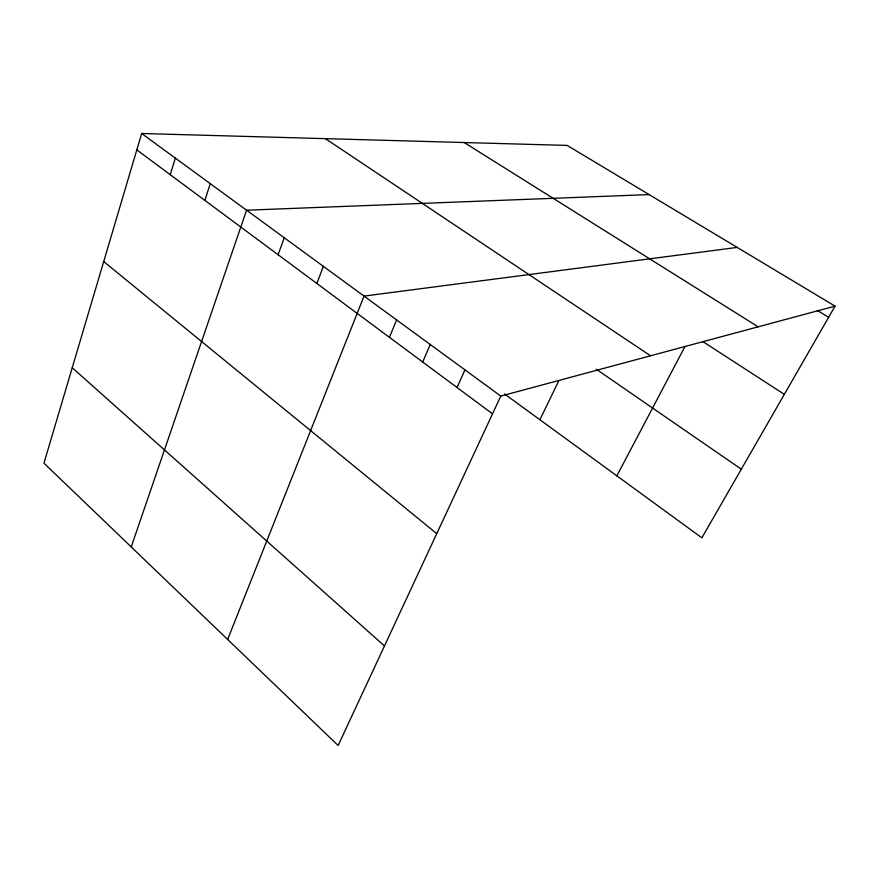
<?xml version="1.0" encoding="UTF-8"?>
<svg xmlns="http://www.w3.org/2000/svg" width="879" height="879" viewBox="0 0 879 879"><rect width="100%" height="100%" fill="white"/><g stroke="black" fill="none" stroke-linecap="round" stroke-linejoin="round"><path stroke-width="1.32" d="M141.673 133.498L43.95 463.178L338.14 745.502L500.788 396.088L835.05 306.134L567.164 145.42L141.673 133.498L500.788 396.088M170.218 174.679L175.36 158.132M204.851 200.39L210.301 183.689M131.235 546.936L246.559 210.202L649.109 194.589M278.105 254.734L284.214 237.726M316.869 283.499L323.34 266.337M227.65 639.472L364.038 296.102L737.173 247.417M389.419 337.338L396.616 319.923M422.7 362.027L430.238 344.502M457.047 387.518L464.936 369.872M539.904 419.733L558.802 380.761M616.871 475.847L685.093 346.315M835.05 306.134L701.871 537.816L504.447 393.891M817.25 310.419L828.633 317.308M464.211 142.541L758.148 326.834M702.75 341.524L784.343 394.352M325.406 138.651L650.559 355.786M596.336 369.257L741.316 469.199M136.816 149.891L492.526 413.833M103.711 261.557L436.753 533.663M72.232 367.752L384.475 645.955"/></g></svg>
